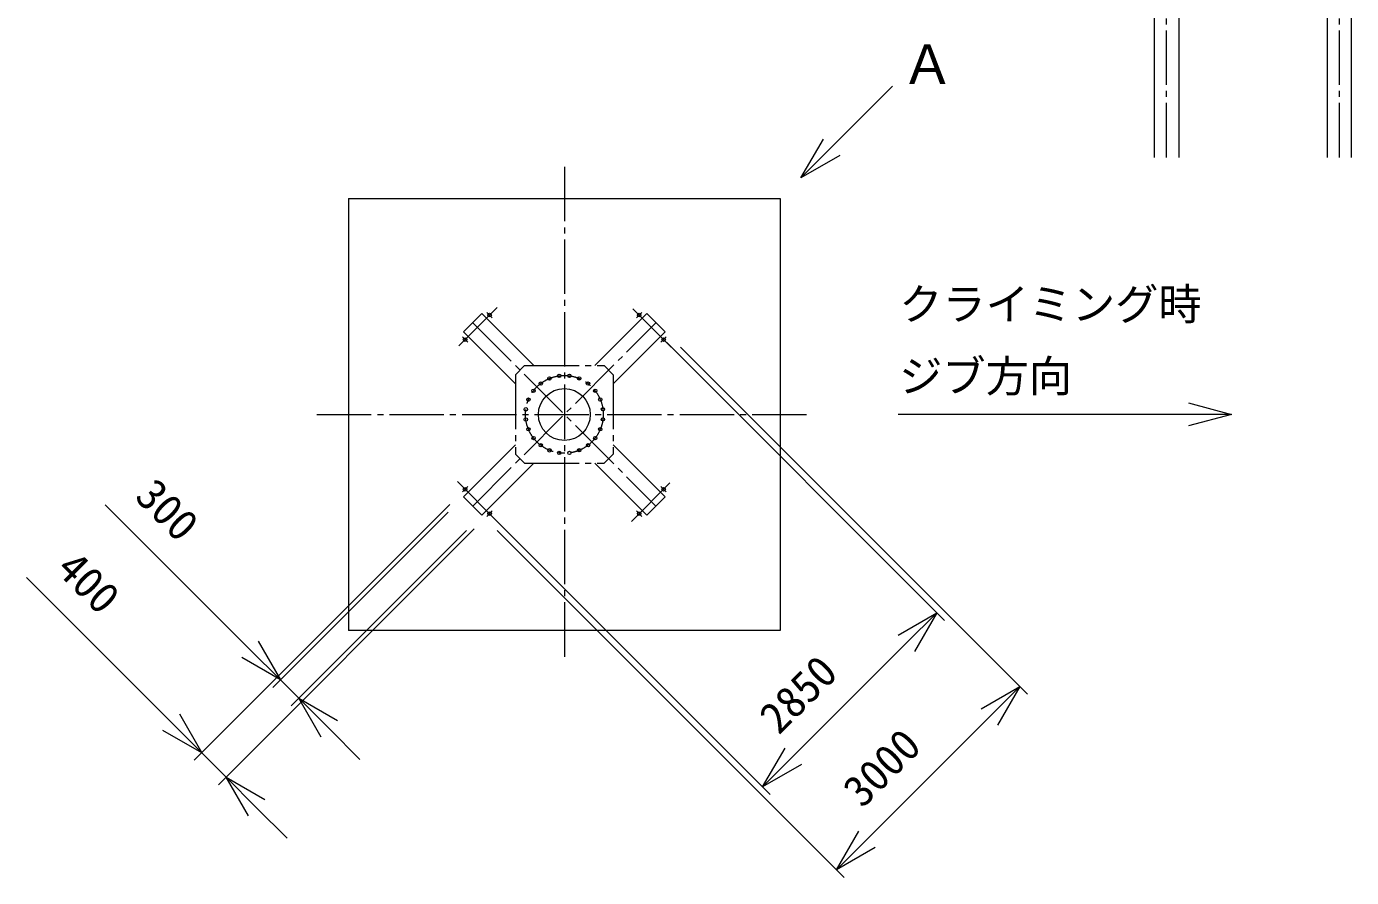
# Model space of a CAD drawing. Units: millimetres, scale not verified. Extents: x -21927 to 21954, y -31302 to 34257.
# Drawn here: x -19610 to -4270, y -27897 to -18047 of the extents above; entities that cross this region are included whole.
import ezdxf
from ezdxf.enums import TextEntityAlignment as Align

# ---------------------------------------------------------------- set-up
doc = ezdxf.new("R2010")
doc.units = ezdxf.units.MM
doc.header["$LTSCALE"] = 70
doc.linetypes.add('CHAIN2', pattern=[12, 9, -1, 1, -1])
for name, color, linetype, lineweight in [('0-3_05 寸法', 7, 'Continuous', 18), ('0-4_10 当社外形線', 3, 'Continuous', 18), ('0-5_12 当社中心線', 3, 'CHAIN2', 18), ('0-6_20 躯体・土木、外形線', 1, 'Continuous', 18)]:
    doc.layers.add(name, color=color, linetype=linetype, lineweight=lineweight)
doc.styles.add('ＭＳ ゴシック', font='')
doc.styles.get('ＭＳ ゴシック').set_extended_font_data('MS Gothic')

msp = doc.modelspace()

# ---------------------------------------------------------------- linework, layer by layer
at = {"layer": '0-3_05 寸法'}
for p, q in [((-12198.28, -21705.84), (-8983.33, -24920.79)), ((-12039.18, -21758.88), (-8022.16, -25775.9)), ((-17022.39, -25257.17), (-18697.06, -23582.5)), ((-14708.51, -23579.68), (-17669.82, -26540.99)), ((-14726.19, -23668.06), (-16757.23, -25699.11)), ((-14213.53, -23721.1), (-10998.59, -26936.05)), ((-14425.67, -23862.52), (-17386.98, -26823.83)), ((-14514.05, -23880.2), (-16545.1, -25911.24)), ((-14160.5, -23880.2), (-10143.48, -27897.22)), ((-17934.99, -26099.05), (-19609.65, -24424.38)), ((-9071.72, -24832.4), (-9425.27, -25185.96)), ((-16668.84, -25610.72), (-17022.39, -25257.17)), ((-9425.27, -25185.96), (-10733.42, -26494.1)), ((-16456.71, -25822.85), (-16668.84, -25610.72)), ((-8110.54, -25687.51), (-8464.1, -26041.07)), ((-16456.71, -25822.85), (-16103.16, -26176.41)), ((-9878.31, -27455.28), (-8464.1, -26041.07)), ((-17581.43, -26452.6), (-17934.99, -26099.05)), ((-16103.16, -26176.41), (-15749.6, -26529.96)), ((-17298.59, -26735.44), (-17581.43, -26452.6)), ((-11086.97, -26847.66), (-10733.42, -26494.1)), ((-17298.59, -26735.44), (-16945.04, -27089)), ((-16945.04, -27089), (-16591.48, -27442.55)), ((-10231.86, -27808.83), (-9878.31, -27455.28))]:
    msp.add_line(p, q, dxfattribs=at)
for points in [[(-10643.34, -19797.35), (-10289.79, -19443.8), (-9582.68, -18736.69)], [(-10195.05, -19538.54), (-10643.34, -19797.35), (-10384.52, -19349.07)], [(-5657.75, -22536.69), (-6157.75, -22536.69), (-9517.68, -22536.69)], [(-6157.75, -22402.72), (-5657.75, -22536.69), (-6157.75, -22670.67)], [(-9520.01, -25091.22), (-9071.72, -24832.4), (-9330.54, -25280.69)], [(-16927.66, -25162.43), (-16668.84, -25610.72), (-17117.13, -25351.9)], [(-8558.83, -25946.33), (-8110.54, -25687.51), (-8369.36, -26135.8)], [(-16197.89, -26271.14), (-16456.71, -25822.85), (-16008.42, -26081.67)], [(-17840.25, -26004.31), (-17581.43, -26452.6), (-18029.72, -26193.78)], [(-10638.69, -26588.84), (-11086.97, -26847.66), (-10828.16, -26399.37)], [(-17039.77, -27183.73), (-17298.59, -26735.44), (-16850.3, -26994.26)], [(-9783.58, -27550.02), (-10231.86, -27808.83), (-9973.05, -27360.55)]]:
    msp.add_lwpolyline(points, dxfattribs=at)
at = {"layer": '0-4_10 当社外形線'}
for p, q in [((-6549.86, -19562.13), (-6549.86, -12882.13)), ((-6269.86, -12882.13), (-6269.86, -19562.13)), ((-4549.86, -12882.13), (-4549.86, -19562.13)), ((-4269.86, -19562.13), (-4269.86, -12882.13)), ((-14337.28, -21369.97), (-14549.41, -21582.1)), ((-13735.55, -21971.69), (-14337.28, -21369.97)), ((-13029.81, -21971.69), (-12428.09, -21369.97)), ((-12215.96, -21582.1), (-12428.09, -21369.97)), ((-13947.68, -22183.83), (-14549.41, -21582.1)), ((-12817.68, -22183.83), (-12215.96, -21582.1)), ((-13947.68, -22077.05), (-13842.33, -21971.69)), ((-12923.04, -21971.69), (-12817.68, -22077.05)), ((-13947.68, -22889.56), (-14549.41, -23491.29)), ((-13947.68, -22996.34), (-13842.33, -23101.69)), ((-12923.04, -23101.69), (-12817.68, -22996.34)), ((-12817.68, -22889.56), (-12215.96, -23491.29)), ((-13735.55, -23101.69), (-14337.28, -23703.42)), ((-13029.81, -23101.69), (-12428.09, -23703.42)), ((-14549.41, -23491.29), (-14337.28, -23703.42)), ((-12428.09, -23703.42), (-12215.96, -23491.29))]:
    msp.add_line(p, q, dxfattribs=at)
for centre, radius in [((-14248.89, -21387.65), 21), ((-14248.89, -21387.65), 21), ((-12516.48, -21387.65), 21), ((-12516.48, -21387.65), 21), ((-14531.73, -21670.49), 21), ((-14531.73, -21670.49), 21), ((-12233.63, -21670.49), 21), ((-12233.63, -21670.49), 21), ((-13441.61, -22090.54), 19.5), ((-13324.13, -22090.49), 19.5), ((-13382.81, -22538.14), 300), ((-13656.79, -22179.78), 19.5), ((-13555.07, -22120.99), 19.5), ((-13210.64, -22120.85), 19.5), ((-13108.87, -22179.55), 19.5), ((-13798.53, -22364.65), 19.5), ((-13739.83, -22262.88), 19.5), ((-13025.77, -22262.58), 19.5), ((-12966.98, -22364.3), 19.5), ((-13828.89, -22478.14), 19.5), ((-12936.53, -22477.77), 19.5), ((-13828.84, -22595.62), 19.5), ((-13798.38, -22709.09), 19.5), ((-12966.84, -22708.74), 19.5), ((-12936.48, -22595.25), 19.5), ((-13739.6, -22810.8), 19.5), ((-13025.54, -22810.5), 19.5), ((-13656.49, -22893.84), 19.5), ((-13554.73, -22952.54), 19.5), ((-13441.24, -22982.9), 19.5), ((-13323.76, -22982.85), 19.5), ((-13210.29, -22952.39), 19.5), ((-13108.57, -22893.61), 19.5), ((-14531.73, -23402.9), 21), ((-14531.73, -23402.9), 21), ((-12233.63, -23402.9), 21), ((-12233.63, -23402.9), 21), ((-14248.89, -23685.74), 21), ((-14248.89, -23685.74), 21), ((-12516.48, -23685.74), 21), ((-12516.48, -23685.74), 21)]:
    msp.add_circle(centre, radius, dxfattribs=at)
at = {"layer": '0-5_12 当社中心線'}
for p, q in [((-6409.86, -19562.13), (-6409.86, -11572.13)), ((-4409.86, -19562.13), (-4409.86, -11572.13)), ((-13382.68, -19671.69), (-13382.68, -25401.69)), ((-14159.66, -21298.42), (-14620.95, -21759.71)), ((-14159.66, -21298.42), (-14620.95, -21759.71)), ((-12144.41, -21759.71), (-12605.7, -21298.42)), ((-12144.41, -21759.71), (-12605.7, -21298.42)), ((-14217.95, -21418.58), (-14279.82, -21356.71)), ((-14217.95, -21418.58), (-14279.82, -21356.71)), ((-12547.41, -21418.58), (-12485.54, -21356.71)), ((-12547.41, -21418.58), (-12485.54, -21356.71)), ((-14443.34, -23597.35), (-12322.02, -21476.03)), ((-14443.34, -21476.03), (-12322.02, -23597.35)), ((-14500.79, -21701.42), (-14562.67, -21639.55)), ((-14500.79, -21701.42), (-14562.67, -21639.55)), ((-12264.57, -21701.42), (-12202.7, -21639.55)), ((-12264.57, -21701.42), (-12202.7, -21639.55)), ((-13947.68, -22077.05), (-13947.68, -22996.34)), ((-13842.33, -21971.69), (-12923.04, -21971.69)), ((-12817.68, -22077.05), (-12817.68, -22996.34)), ((-16247.68, -22536.69), (-10517.68, -22536.69)), ((-13842.33, -23101.69), (-12923.04, -23101.69)), ((-14620.95, -23313.68), (-14159.67, -23774.97)), ((-14620.95, -23313.68), (-14159.67, -23774.97)), ((-12605.7, -23774.97), (-12144.41, -23313.68)), ((-12605.7, -23774.97), (-12144.41, -23313.68)), ((-14500.8, -23371.96), (-14562.67, -23433.84)), ((-14500.8, -23371.96), (-14562.67, -23433.84)), ((-12264.57, -23371.96), (-12202.7, -23433.84)), ((-12264.57, -23371.96), (-12202.7, -23433.84)), ((-14217.95, -23654.81), (-14279.82, -23716.68)), ((-14217.95, -23654.81), (-14279.82, -23716.68)), ((-12547.41, -23654.81), (-12485.54, -23716.68)), ((-12547.41, -23654.81), (-12485.54, -23716.68))]:
    msp.add_line(p, q, dxfattribs=at)
msp.add_circle((-13382.68, -22536.69), 450, dxfattribs=at)
at = {"layer": '0-6_20 躯体・土木、外形線'}
for p, q in [((-15882.81, -20036.69), (-15882.81, -25036.69)), ((-15882.81, -20036.69), (-10882.81, -20036.69)), ((-10882.81, -20036.69), (-10882.81, -25036.69)), ((-10882.81, -25036.69), (-15882.81, -25036.69))]:
    msp.add_line(p, q, dxfattribs=at)

# ---------------------------------------------------------------- texts
at = {"layer": '0-3_05 寸法', "style": 'ＭＳ ゴシック'}
for s, height, p in [('Ａ', 458.2, (-9489.86, -18851.35)), ('クライミング時', 366.6, (-9505.61, -21553.35)), ('ジブ方向', 366.6, (-9505.61, -22386.68))]:
    msp.add_text(s, height=height, dxfattribs=at).set_placement(p, align=Align.BOTTOM_LEFT)
for s, rotation, p in [('300', 315, (-18449.57, -23582.5)), ('400', 315, (-19362.16, -24424.38)), ('2850', 45, (-10821.81, -26335.01)), ('3000', 45, (-9854.74, -27184.22))]:
    msp.add_text(s, height=366.6, rotation=rotation, dxfattribs=at).set_placement(p, align=Align.BOTTOM_LEFT)

doc.saveas('drawing.dxf')
